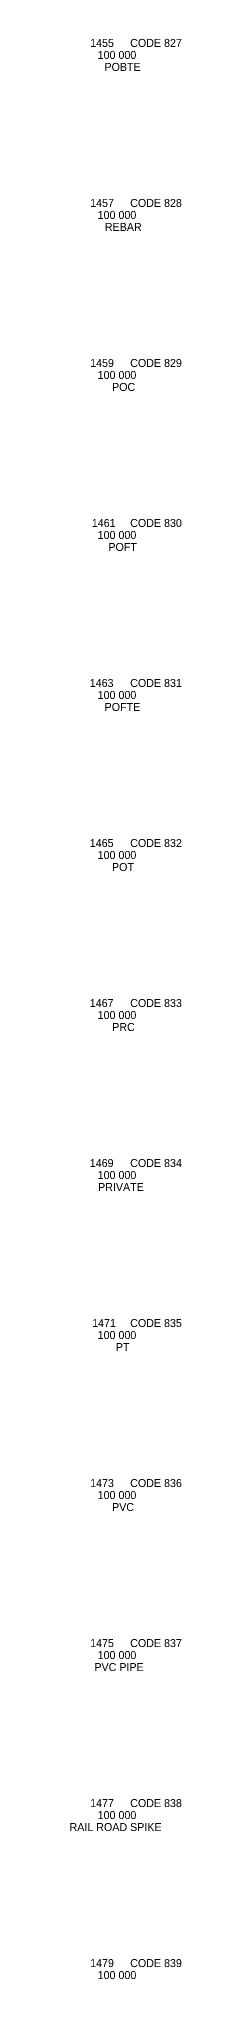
# Model space of a CAD drawing. Extents: x -12 to 6123, y -3 to 1005.
# Drawn here: x 4893.5 to 4907.4, y 499.5 to 742 of the extents above; entities that cross this region are included whole.
import ezdxf

# ---------------------------------------------------------------- set-up
doc = ezdxf.new("R2010")
doc.units = 0
for name, color, linetype in [('Alignment_EX_50 Baseline', 7, 'Continuous'), ('Topo_Control Points', 7, 'Continuous'), ('Topo_Field Comments', 7, 'Continuous'), ('Topo_Miscellaneous', 7, 'Continuous'), ('Topo_Point Descriptions', 7, 'Continuous'), ('Topo_Point Elevations', 7, 'Continuous'), ('Topo_Point Numbers', 7, 'Continuous')]:
    doc.layers.add(name, color=color, linetype=linetype)

msp = doc.modelspace()

# ---------------------------------------------------------------- linework, layer by layer
at = {"layer": 'Alignment_EX_50 Baseline'}
msp.add_line((4900, 580), (4900, 580), dxfattribs=at)
at = {"layer": 'Topo_Control Points'}
for p, q in [((4900, 740), (4900, 740)), ((4900, 700), (4900, 700)), ((4900, 680), (4900, 680)), ((4900, 660), (4900, 660)), ((4900, 640), (4900, 640)), ((4900, 620), (4900, 620)), ((4900, 520), (4900, 520))]:
    msp.add_line(p, q, dxfattribs=at)
at = {"layer": 'Topo_Miscellaneous'}
for p, q in [((4900, 720), (4900, 720)), ((4900, 600), (4900, 600)), ((4900, 560), (4900, 560)), ((4900, 540), (4900, 540)), ((4900, 500), (4900, 500))]:
    msp.add_line(p, q, dxfattribs=at)

# ---------------------------------------------------------------- texts
at = {"layer": 'Topo_Field Comments'}
for s, p in [('CODE 827', (4901, 741)), ('CODE 828', (4901, 721)), ('CODE 829', (4901, 701)), ('CODE 830', (4901, 681)), ('CODE 831', (4901, 661)), ('CODE 832', (4901, 641)), ('CODE 833', (4901, 621)), ('CODE 834', (4901, 601)), ('CODE 835', (4901, 581)), ('CODE 836', (4901, 561)), ('CODE 837', (4901, 541)), ('CODE 838', (4901, 521)), ('CODE 839', (4901, 501))]:
    msp.add_text(s, height=1, dxfattribs=at).set_placement(p)
at = {"layer": 'Topo_Point Descriptions'}
for s, p in [('POBTE', (4897.78, 738)), ('REBAR', (4897.83, 718)), ('POC', (4898.73, 698)), ('POFT', (4898.27, 678)), ('POFTE', (4897.8, 658)), ('POT', (4898.72, 638)), ('PRC', (4898.75, 618)), ('PRIVATE', (4896.98, 598)), ('PT', (4899.2, 578)), ('PVC', (4898.73, 558)), ('PVC PIPE', (4896.52, 538)), ('RAIL ROAD SPIKE', (4893.41, 518))]:
    msp.add_text(s, height=1, dxfattribs=at).set_placement(p)
at = {"layer": 'Topo_Point Elevations'}
for p in [(4896.93, 739.5), (4896.93, 719.5), (4896.93, 699.5), (4896.93, 679.5), (4896.93, 659.5), (4896.93, 639.5), (4896.93, 619.5), (4896.93, 599.5), (4896.93, 579.5), (4896.93, 559.5), (4896.93, 539.5), (4896.93, 519.5), (4896.93, 499.5)]:
    msp.add_text('100 000', height=1, dxfattribs=at).set_placement(p)
at = {"layer": 'Topo_Point Numbers'}
for s, p in [('1455', (4895.99, 741)), ('1457', (4895.99, 721)), ('1459', (4895.99, 701)), ('1461', (4896.2, 681)), ('1463', (4895.94, 661)), ('1465', (4895.94, 641)), ('1467', (4895.94, 621)), ('1469', (4895.94, 601)), ('1471', (4896.24, 581)), ('1473', (4895.99, 561)), ('1475', (4895.99, 541)), ('1477', (4895.99, 521)), ('1479', (4895.99, 501))]:
    msp.add_text(s, height=1, dxfattribs=at).set_placement(p)

doc.saveas('drawing.dxf')
